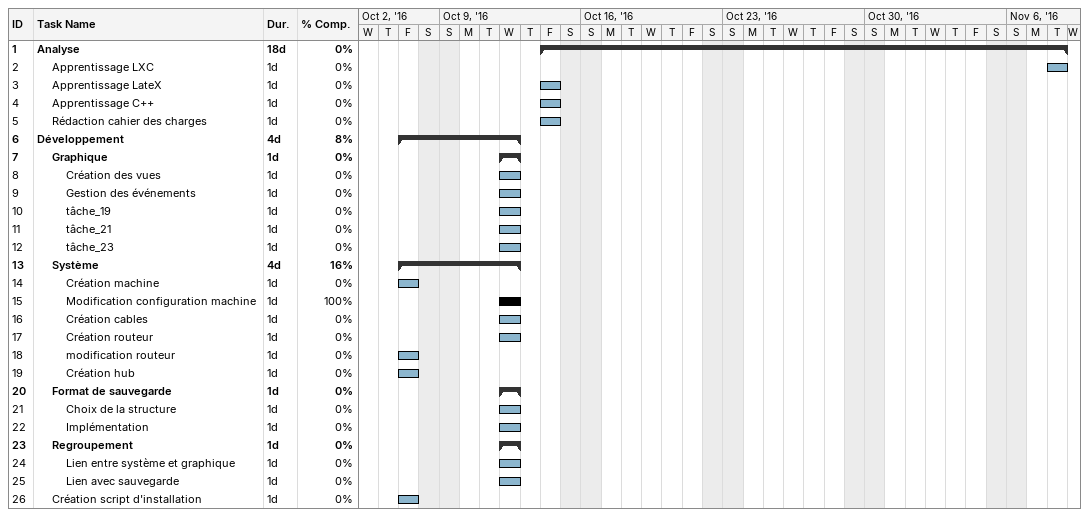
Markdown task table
| ID | Level | Task | Duration | Start | Finish | % complete |
|---|---|---|---|---|---|---|
| 1 | 1 | **Analyse** | 18d | 2016-10-14 | 2016-11-08 | 0 |
| 2 | 2 | Apprentissage LXC | 1d | 2016-11-08 | 2016-11-08 | 0 |
| 3 | 2 | Apprentissage LateX | 1d | 2016-10-14 | 2016-10-14 | 0 |
| 4 | 2 | Apprentissage C++ | 1d | 2016-10-14 | 2016-10-14 | 0 |
| 5 | 2 | Rédaction cahier des charges | 1d | 2016-10-14 | 2016-10-14 | 0 |
| 6 | 1 | **Développement** | 4d | 2016-10-07 | 2016-10-12 | 8 |
| 7 | 2 | **Graphique** | 1d | 2016-10-12 | 2016-10-12 | 0 |
| 8 | 3 | Création des vues | 1d | 2016-10-12 | 2016-10-12 | 0 |
| 9 | 3 | Gestion des événements | 1d | 2016-10-12 | 2016-10-12 | 0 |
| 10 | 3 | tâche_19 | 1d | 2016-10-12 | 2016-10-12 | 0 |
| 11 | 3 | tâche_21 | 1d | 2016-10-12 | 2016-10-12 | 0 |
| 12 | 3 | tâche_23 | 1d | 2016-10-12 | 2016-10-12 | 0 |
| 13 | 2 | **Système** | 4d | 2016-10-07 | 2016-10-12 | 16 |
| 14 | 3 | Création machine | 1d | 2016-10-07 | 2016-10-07 | 0 |
| 15 | 3 | Modification configuration machine | 1d | 2016-10-12 | 2016-10-12 | 100 |
| 16 | 3 | Création cables | 1d | 2016-10-12 | 2016-10-12 | 0 |
| 17 | 3 | Création routeur | 1d | 2016-10-12 | 2016-10-12 | 0 |
| 18 | 3 | modification routeur | 1d | 2016-10-07 | 2016-10-07 | 0 |
| 19 | 3 | Création hub | 1d | 2016-10-07 | 2016-10-07 | 0 |
| 20 | 2 | **Format de sauvegarde** | 1d | 2016-10-12 | 2016-10-12 | 0 |
| 21 | 3 | Choix de la structure | 1d | 2016-10-12 | 2016-10-12 | 0 |
| 22 | 3 | Implémentation | 1d | 2016-10-12 | 2016-10-12 | 0 |
| 23 | 2 | **Regroupement** | 1d | 2016-10-12 | 2016-10-12 | 0 |
| 24 | 3 | Lien entre système et graphique | 1d | 2016-10-12 | 2016-10-12 | 0 |
| 25 | 3 | Lien avec sauvegarde | 1d | 2016-10-12 | 2016-10-12 | 0 |
| 26 | 2 | Création script d'installation | 1d | 2016-10-07 | 2016-10-07 | 0 |
